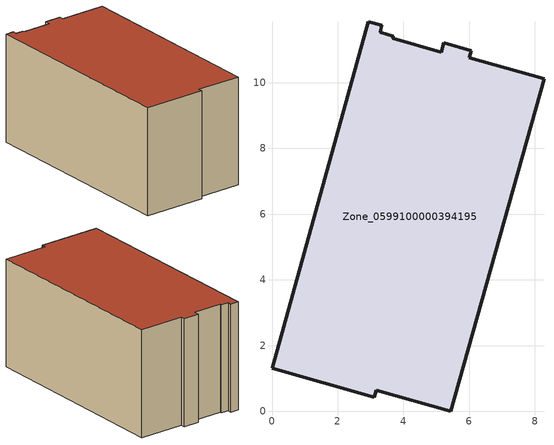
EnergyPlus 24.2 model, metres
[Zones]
Zone_0599100000394195
 floor ground (C_G): 5.15,10.93 5.22,11.21 6.06,10.97 5.99,10.76 8.28,10.12 5.44,0 3.17,0.64 3.11,0.43 0,1.31 2.93,11.85 3.35,11.74 3.29,11.52 3.69,11.41 3.67,11.34 z0
 wall outside (C_F): 5.22,11.21 5.15,10.93 3.67,11.34 3.69,11.41 3.29,11.52 3.35,11.74 2.93,11.85 0,1.31 3.11,0.43 3.17,0.64 5.44,0 8.28,10.12 5.99,10.76 6.06,10.97 5.22,11.21 z0:5.61
 roof outside (C_R): 3.67,11.34 3.69,11.41 3.29,11.52 3.35,11.74 2.93,11.85 0,1.31 3.11,0.43 3.17,0.64 5.44,0 8.28,10.12 5.99,10.76 6.06,10.97 5.22,11.21 5.15,10.93 z5.61
[BUILDING]
Pand.0599100000394195: North Axis=0; Terrain=City; Loads Convergence Tolerance Value=0.04; Temperature Convergence Tolerance Value=0.4; Solar Distribution=FullExterior; Maximum Number of Warmup Days=25; Minimum Number of Warmup Days=1
[Site:Location]
Rotterdam.The.Hague.AP_ZH_NLD Design_Conditions: Latitude=51.96; Longitude=4.45; Time Zone=1; Elevation=-4.5
[SITE:GROUNDTEMPERATURE:BUILDINGSURFACE]
18, 18, 18, 18, 18, 18, 18, 18, 18, 18, 18, 18
[MATERIAL] Thermal Absorptance=0.9; Solar Absorptance=0.7; Visible Absorptance=0.7
Name | Roughness | Thickness | Conductivity | Density | Specific Heat
G.TC.1992-2005 | MediumSmooth | 0.15 | 0.06 | 540 | 1210
F.TC.1992-2005 | Rough | 0.3 | 0.12 | 1920 | 840
R.TC.1992-2005 | MediumRough | 0.2 | 0.08 | 1500 | 1000
[CONSTRUCTION]
C_G: G.TC.1992-2005
C_F: F.TC.1992-2005
C_R: R.TC.1992-2005
[ZONE]
Zone_0599100000394195: Type=1; Multiplier=1; Ceiling Height=Autocalculate; Volume=Autocalculate; Floor Area=autocalculate; Part of Total Floor Area=Yes
[ZONEINFILTRATION:DESIGNFLOWRATE]
Infil_Zone_0599100000394195: Zone or ZoneList or Space or SpaceList=Zone_0599100000394195; Schedule=AlwaysOn; Design Flow Rate Calculation Method=Flow/Area; Flow Rate per Floor Area=0.0015; Constant Term Coefficient=1; Temperature Term Coefficient=0; Velocity Term Coefficient=0; Velocity Squared Term Coefficient=0
[HVACTEMPLATE:ZONE:IDEALLOADSAIRSYSTEM]
Zone_0599100000394195: Maximum Heating Supply Air Temperature=50; Minimum Cooling Supply Air Temperature=13; Maximum Heating Supply Air Humidity Ratio=0.0156; Minimum Cooling Supply Air Humidity Ratio=0.0077; Heating Limit=NoLimit; Cooling Limit=NoLimit; Dehumidification Control Type=ConstantSensibleHeatRatio; Cooling Sensible Heat Ratio=0.7; Dehumidification Setpoint=60; Humidification Control Type=None; Humidification Setpoint=30; Outdoor Air Method=None; Outdoor Air Flow Rate per Person=0.00944; Outdoor Air Flow Rate per Zone Floor Area=0; Outdoor Air Flow Rate per Zone=0; Demand Controlled Ventilation Type=None; Outdoor Air Economizer Type=NoEconomizer; Heat Recovery Type=None; Sensible Heat Recovery Effectiveness=0.7; Latent Heat Recovery Effectiveness=0.65
[ZONECONTROL:THERMOSTAT]
ThermostatControl_Zone_0599100000394195: Zone or ZoneList=Zone_0599100000394195; Control Type Schedule=DualSetpointControlType; Control 1=Thermostat_Zone_0599100000394195; Temperature Difference Between Cutout And Setpoint=0
[THERMOSTATSETPOINT:DUALSETPOINT]
Thermostat_Zone_0599100000394195: Heating Setpoint Temperature Schedule=HeatingSetpoint_Zone_0599100000394195; Cooling Setpoint Temperature Schedule=CoolingSetpoint_Zone_0599100000394195
[SCHEDULE:COMPACT]
HeatingSetpoint_Zone_0599100000394195: Through: 12/31, For: AllDays, Until: 24:00, 21
CoolingSetpoint_Zone_0599100000394195: Through: 12/31, For: AllDays, Until: 24:00, 24
DualSetpointControlType: Through: 12/31, For: AllDays, Until: 24:00, 4
AlwaysOn: Through: 12/31, For: AllDays, Until: 24:00, 1
